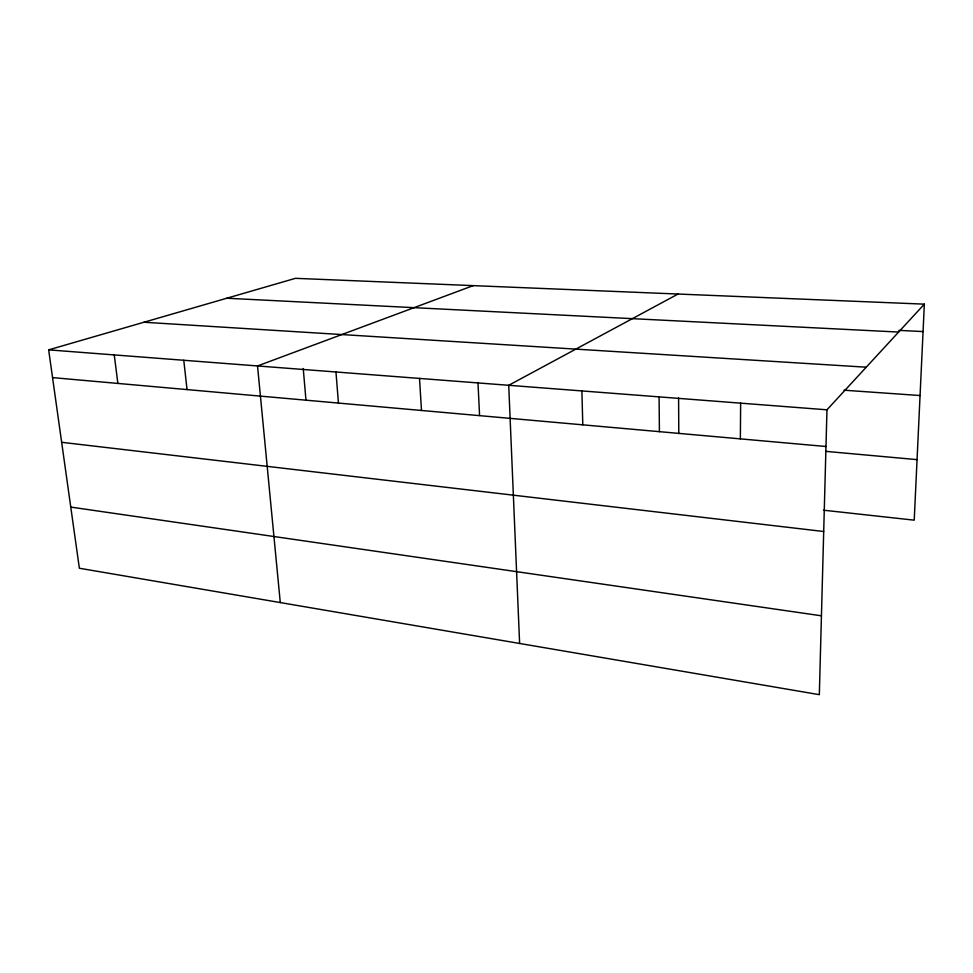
<?xml version="1.0" encoding="UTF-8"?>
<svg xmlns="http://www.w3.org/2000/svg" width="973" height="973" viewBox="0 0 973 973"><rect width="100%" height="100%" fill="white"/><g stroke="black" fill="none" stroke-linecap="round" stroke-linejoin="round"><path stroke-width="1.46" d="M740.356 438.872L740.648 403.15M924.35 304.148L826.965 409.803L819.327 694.673L79.372 568.244L48.65 349.866L295.451 278.327L924.35 304.148L914.219 520.166L823.511 510.193M678.035 294.041L508.721 385.296L519.618 643.457M473.231 285.624L257.529 365.945L280.285 602.567M898.87 330.37L923.061 331.574M226.758 298.237L898.626 332.061M143.943 322.245L866.238 367.198M843.968 390.197L920.069 395.537M48.65 349.866L826.965 409.803M52.554 377.609L825.98 446.498M825.785 451.363L917.053 459.633M61.652 442.301L823.693 531.501M70.774 507.091L821.443 615.812M114.255 354.914L117.867 383.423M183.763 360.265L187.047 389.589M303.235 368.524L305.936 399.794M335.965 371.99L338.434 403.077M419.521 378.424L421.491 410.472M477.962 382.462L479.58 415.483M581.89 390.927L582.791 424.836M659.086 396.875L659.414 431.671M678.595 397.908L678.789 433.581"/></g></svg>
